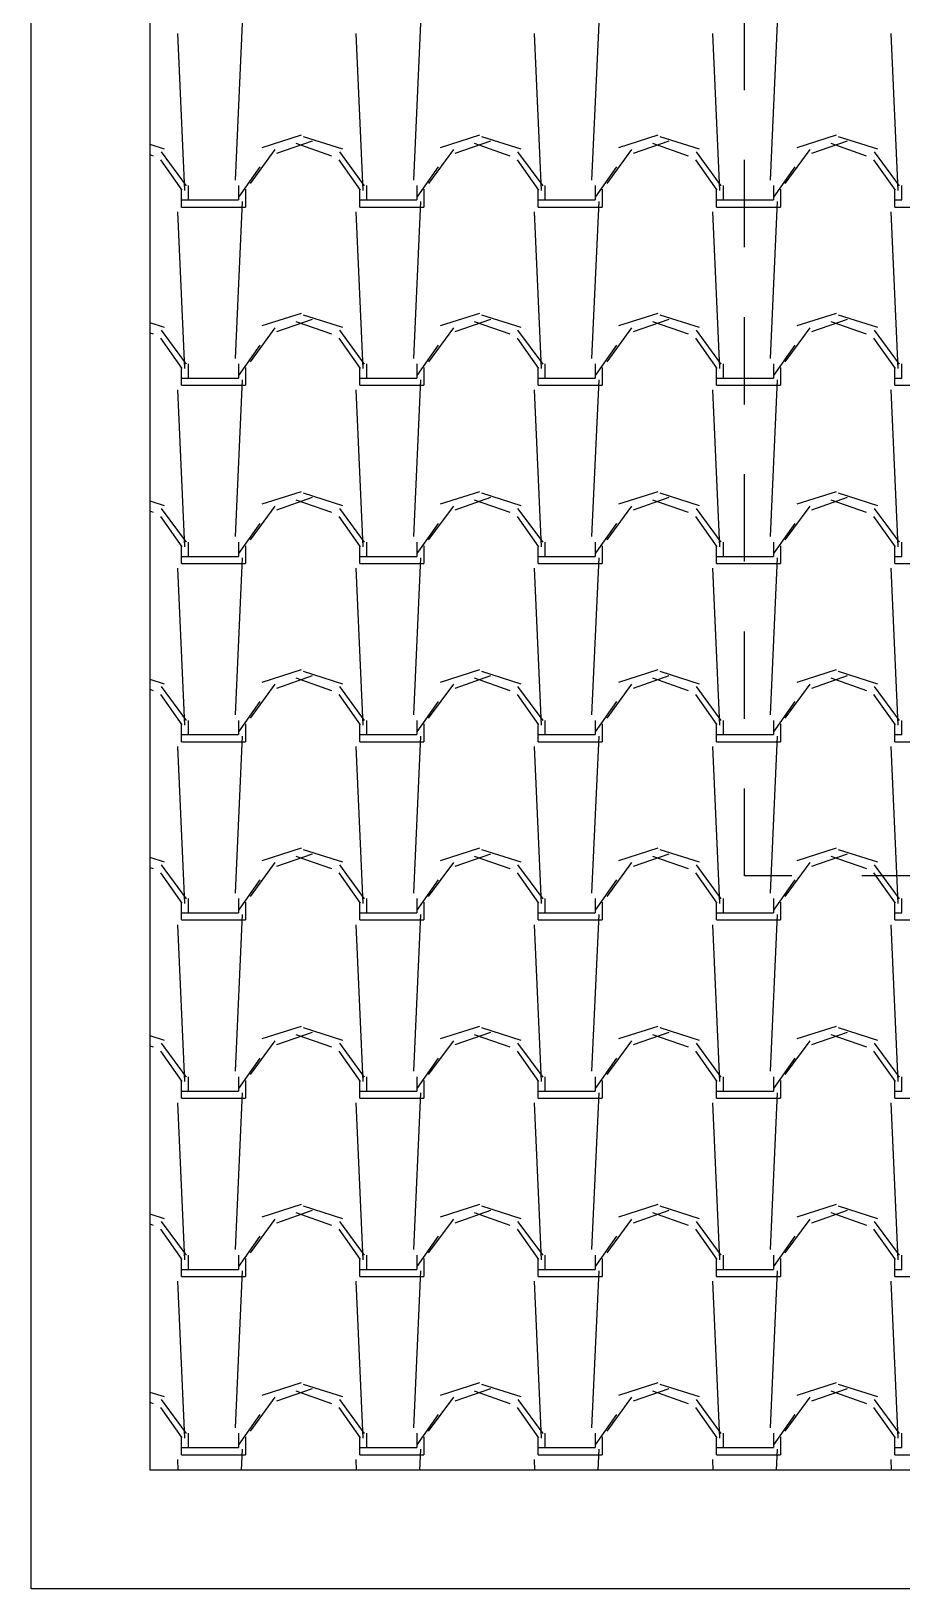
# Model space of a CAD drawing. Header units: millimetres. Extents: x 3923 to 4007, y 744 to 863.
# Drawn here: x 3934.799 to 3936.045, y 828.706 to 830.935 of the extents above; entities that cross this region are included whole.
import ezdxf

# ---------------------------------------------------------------- set-up
doc = ezdxf.new("R2010")
doc.units = ezdxf.units.MM
doc.linetypes.add('HIDDEN2', pattern=[0.1875, 0.125, -0.0625])
doc.layers.add('-HIDRO', color=8, linetype='Continuous')

msp = doc.modelspace()

# ---------------------------------------------------------------- linework, layer by layer
at = {"layer": '-HIDRO', "linetype": 'HIDDEN2'}
for p, q in [((3935.82, 829.7262), (3935.82, 835.9349)), ((3940.838, 829.7262), (3935.82, 829.7262))]:
    msp.add_line(p, q, dxfattribs=at)
at = {"layer": '-HIDRO'}
for p, q in [((3934.9695, 828.8757), (3934.9695, 835.0844)), ((3934.7994, 828.7056), (3934.7994, 834.9143)), ((3940.838, 828.8757), (3934.9695, 828.8757)), ((3940.838, 828.7056), (3934.7994, 828.7056))]:
    msp.add_line(p, q, dxfattribs=at)
at = {"layer": '-HIDRO', "linetype": 'Continuous'}
for p, q in [((3935.0194, 830.7075), (3935.0091, 830.9321)), ((3935.0916, 830.7223), (3935.1018, 830.9468)), ((3935.2745, 830.7075), (3935.2643, 830.9321)), ((3935.3468, 830.7222), (3935.357, 830.9468)), ((3935.5297, 830.7075), (3935.5195, 830.9321)), ((3935.6019, 830.7222), (3935.6122, 830.9468)), ((3935.7848, 830.7075), (3935.7746, 830.9321)), ((3935.8571, 830.7222), (3935.8673, 830.9468)), ((3936.04, 830.7075), (3936.0298, 830.9321)), ((3934.9903, 830.7664), (3934.9695, 830.773)), ((3935.1857, 830.7865), (3935.1295, 830.7686)), ((3935.2015, 830.778), (3935.1505, 830.7601)), ((3935.2295, 830.7567), (3935.1785, 830.7746)), ((3935.2455, 830.7664), (3935.1893, 830.7842)), ((3935.4408, 830.7865), (3935.3847, 830.7686)), ((3935.4566, 830.778), (3935.4056, 830.7601)), ((3935.4846, 830.7567), (3935.4336, 830.7746)), ((3935.5006, 830.7664), (3935.4445, 830.7842)), ((3935.696, 830.7865), (3935.6398, 830.7686)), ((3935.7118, 830.778), (3935.6608, 830.7601)), ((3935.7398, 830.7567), (3935.6888, 830.7746)), ((3935.7558, 830.7664), (3935.6996, 830.7842)), ((3935.9511, 830.7865), (3935.895, 830.7686)), ((3935.9669, 830.778), (3935.9159, 830.7601)), ((3935.9949, 830.7567), (3935.9439, 830.7746)), ((3936.0109, 830.7664), (3935.9548, 830.7842)), ((3934.9743, 830.7567), (3934.9695, 830.7584)), ((3935.0154, 830.7078), (3934.9848, 830.7512)), ((3935.0215, 830.7141), (3934.9857, 830.7625)), ((3935.1483, 830.7659), (3935.1126, 830.7174)), ((3935.2706, 830.7078), (3935.24, 830.7512)), ((3935.2766, 830.7141), (3935.2409, 830.7625)), ((3935.4035, 830.7659), (3935.3678, 830.7174)), ((3935.5257, 830.7078), (3935.4951, 830.7512)), ((3935.5318, 830.7141), (3935.496, 830.7625)), ((3935.6586, 830.7659), (3935.6229, 830.7174)), ((3935.7809, 830.7078), (3935.7503, 830.7512)), ((3935.7869, 830.7141), (3935.7512, 830.7625)), ((3935.9138, 830.7659), (3935.878, 830.7174)), ((3936.036, 830.7078), (3936.0054, 830.7512)), ((3936.0421, 830.7141), (3936.0063, 830.7625)), ((3935.1268, 830.7412), (3935.0962, 830.6978)), ((3935.3819, 830.7412), (3935.3513, 830.6978)), ((3935.6371, 830.7412), (3935.6065, 830.6978)), ((3935.8922, 830.7412), (3935.8616, 830.6978)), ((3935.0144, 830.6837), (3935.0144, 830.7092)), ((3935.0246, 830.6939), (3935.0246, 830.7143)), ((3935.0961, 830.7143), (3935.0961, 830.6939)), ((3935.1063, 830.7092), (3935.1063, 830.6837)), ((3935.2696, 830.6837), (3935.2696, 830.7092)), ((3935.2798, 830.6939), (3935.2798, 830.7143)), ((3935.3512, 830.7143), (3935.3512, 830.6939)), ((3935.3614, 830.7092), (3935.3614, 830.6837)), ((3935.5247, 830.6837), (3935.5247, 830.7092)), ((3935.5349, 830.6939), (3935.5349, 830.7143)), ((3935.6064, 830.7143), (3935.6064, 830.6939)), ((3935.6166, 830.7092), (3935.6166, 830.6837)), ((3935.7799, 830.6837), (3935.7799, 830.7092)), ((3935.7901, 830.6939), (3935.7901, 830.7143)), ((3935.8615, 830.7143), (3935.8615, 830.6939)), ((3935.8717, 830.7092), (3935.8717, 830.6837)), ((3936.035, 830.6837), (3936.035, 830.7092)), ((3936.0452, 830.6939), (3936.0452, 830.7143)), ((3935.0144, 830.6939), (3935.0246, 830.6939)), ((3935.0144, 830.6837), (3935.0246, 830.6837)), ((3935.0246, 830.6939), (3935.0961, 830.6939)), ((3935.0246, 830.6837), (3935.1063, 830.6837)), ((3935.0916, 830.4671), (3935.1018, 830.6916)), ((3935.2696, 830.6939), (3935.2798, 830.6939)), ((3935.2696, 830.6837), (3935.2798, 830.6837)), ((3935.2798, 830.6939), (3935.3512, 830.6939)), ((3935.2798, 830.6837), (3935.3614, 830.6837)), ((3935.3468, 830.4671), (3935.357, 830.6916)), ((3935.5247, 830.6939), (3935.5349, 830.6939)), ((3935.5247, 830.6837), (3935.5349, 830.6837)), ((3935.5349, 830.6939), (3935.6064, 830.6939)), ((3935.5349, 830.6837), (3935.6166, 830.6837)), ((3935.6019, 830.4671), (3935.6122, 830.6916)), ((3935.7799, 830.6939), (3935.7901, 830.6939)), ((3935.7799, 830.6837), (3935.7901, 830.6837)), ((3935.7901, 830.6939), (3935.8615, 830.6939)), ((3935.7901, 830.6837), (3935.8717, 830.6837)), ((3935.8571, 830.4671), (3935.8673, 830.6916)), ((3936.035, 830.6939), (3936.0452, 830.6939)), ((3936.035, 830.6837), (3936.0452, 830.6837)), ((3936.0452, 830.6837), (3936.1269, 830.6837)), ((3935.0194, 830.4524), (3935.0091, 830.6769)), ((3935.2745, 830.4524), (3935.2643, 830.6769)), ((3935.5297, 830.4524), (3935.5195, 830.6769)), ((3935.7848, 830.4524), (3935.7746, 830.6769)), ((3936.04, 830.4524), (3936.0298, 830.6769)), ((3935.1857, 830.5314), (3935.1295, 830.5135)), ((3935.2455, 830.5112), (3935.1893, 830.5291)), ((3935.4408, 830.5314), (3935.3847, 830.5135)), ((3935.5006, 830.5112), (3935.4445, 830.5291)), ((3935.696, 830.5314), (3935.6398, 830.5135)), ((3935.7558, 830.5112), (3935.6996, 830.5291)), ((3935.9511, 830.5314), (3935.895, 830.5135)), ((3936.0109, 830.5112), (3935.9548, 830.5291)), ((3934.9903, 830.5112), (3934.9695, 830.5178)), ((3935.0215, 830.4589), (3934.9857, 830.5074)), ((3935.1483, 830.5108), (3935.1126, 830.4623)), ((3935.2015, 830.5228), (3935.1505, 830.505)), ((3935.2295, 830.5016), (3935.1785, 830.5194)), ((3935.2766, 830.4589), (3935.2409, 830.5074)), ((3935.4035, 830.5108), (3935.3678, 830.4623)), ((3935.4566, 830.5228), (3935.4056, 830.505)), ((3935.4846, 830.5016), (3935.4336, 830.5194)), ((3935.5318, 830.4589), (3935.496, 830.5074)), ((3935.6586, 830.5108), (3935.6229, 830.4623)), ((3935.7118, 830.5228), (3935.6608, 830.505)), ((3935.7398, 830.5016), (3935.6888, 830.5194)), ((3935.7869, 830.4589), (3935.7512, 830.5074)), ((3935.9138, 830.5108), (3935.878, 830.4623)), ((3935.9669, 830.5228), (3935.9159, 830.505)), ((3935.9949, 830.5016), (3935.9439, 830.5194)), ((3936.0421, 830.4589), (3936.0063, 830.5074)), ((3934.9743, 830.5016), (3934.9695, 830.5032)), ((3935.0154, 830.4527), (3934.9848, 830.4961)), ((3935.1268, 830.4861), (3935.0962, 830.4427)), ((3935.2706, 830.4527), (3935.24, 830.4961)), ((3935.3819, 830.4861), (3935.3513, 830.4427)), ((3935.5257, 830.4527), (3935.4951, 830.4961)), ((3935.6371, 830.4861), (3935.6065, 830.4427)), ((3935.7809, 830.4527), (3935.7503, 830.4961)), ((3935.8922, 830.4861), (3935.8616, 830.4427)), ((3936.036, 830.4527), (3936.0054, 830.4961)), ((3935.0246, 830.4387), (3935.0246, 830.4592)), ((3935.0961, 830.4592), (3935.0961, 830.4387)), ((3935.2798, 830.4387), (3935.2798, 830.4592)), ((3935.3512, 830.4592), (3935.3512, 830.4387)), ((3935.5349, 830.4387), (3935.5349, 830.4592)), ((3935.6064, 830.4592), (3935.6064, 830.4387)), ((3935.7901, 830.4387), (3935.7901, 830.4592)), ((3935.8615, 830.4592), (3935.8615, 830.4387)), ((3936.0452, 830.4387), (3936.0452, 830.4592)), ((3935.0144, 830.4285), (3935.0144, 830.4541)), ((3935.0144, 830.4387), (3935.0246, 830.4387)), ((3935.0246, 830.4387), (3935.0961, 830.4387)), ((3935.1063, 830.4541), (3935.1063, 830.4285)), ((3935.2696, 830.4285), (3935.2696, 830.4541)), ((3935.2696, 830.4387), (3935.2798, 830.4387)), ((3935.2798, 830.4387), (3935.3512, 830.4387)), ((3935.3614, 830.4541), (3935.3614, 830.4285)), ((3935.5247, 830.4285), (3935.5247, 830.4541)), ((3935.5247, 830.4387), (3935.5349, 830.4387)), ((3935.5349, 830.4387), (3935.6064, 830.4387)), ((3935.6166, 830.4541), (3935.6166, 830.4285)), ((3935.7799, 830.4285), (3935.7799, 830.4541)), ((3935.7799, 830.4387), (3935.7901, 830.4387)), ((3935.7901, 830.4387), (3935.8615, 830.4387)), ((3935.8717, 830.4541), (3935.8717, 830.4285)), ((3936.035, 830.4285), (3936.035, 830.4541)), ((3936.035, 830.4387), (3936.0452, 830.4387)), ((3935.0194, 830.1972), (3935.0091, 830.4218)), ((3935.0144, 830.4285), (3935.0246, 830.4285)), ((3935.0246, 830.4285), (3935.1063, 830.4285)), ((3935.0916, 830.212), (3935.1018, 830.4365)), ((3935.2745, 830.1972), (3935.2643, 830.4218)), ((3935.2696, 830.4285), (3935.2798, 830.4285)), ((3935.2798, 830.4285), (3935.3614, 830.4285)), ((3935.3468, 830.2119), (3935.357, 830.4365)), ((3935.5297, 830.1972), (3935.5195, 830.4218)), ((3935.5247, 830.4285), (3935.5349, 830.4285)), ((3935.5349, 830.4285), (3935.6166, 830.4285)), ((3935.6019, 830.2119), (3935.6122, 830.4365)), ((3935.7848, 830.1972), (3935.7746, 830.4218)), ((3935.7799, 830.4285), (3935.7901, 830.4285)), ((3935.7901, 830.4285), (3935.8717, 830.4285)), ((3935.8571, 830.2119), (3935.8673, 830.4365)), ((3936.04, 830.1972), (3936.0298, 830.4218)), ((3936.035, 830.4285), (3936.0452, 830.4285)), ((3936.0452, 830.4285), (3936.1269, 830.4285)), ((3934.9903, 830.2561), (3934.9695, 830.2627)), ((3935.1857, 830.2762), (3935.1295, 830.2583)), ((3935.2015, 830.2677), (3935.1505, 830.2498)), ((3935.2295, 830.2464), (3935.1785, 830.2643)), ((3935.2455, 830.2561), (3935.1893, 830.2739)), ((3935.4408, 830.2762), (3935.3847, 830.2583)), ((3935.4566, 830.2677), (3935.4056, 830.2498)), ((3935.4846, 830.2464), (3935.4336, 830.2643)), ((3935.5006, 830.2561), (3935.4445, 830.2739)), ((3935.696, 830.2762), (3935.6398, 830.2583)), ((3935.7118, 830.2677), (3935.6608, 830.2498)), ((3935.7398, 830.2464), (3935.6888, 830.2643)), ((3935.7558, 830.2561), (3935.6996, 830.2739)), ((3935.9511, 830.2762), (3935.895, 830.2583)), ((3935.9669, 830.2677), (3935.9159, 830.2498)), ((3935.9949, 830.2464), (3935.9439, 830.2643)), ((3936.0109, 830.2561), (3935.9548, 830.2739)), ((3934.9744, 830.2464), (3934.9695, 830.2481)), ((3935.0154, 830.1975), (3934.9848, 830.2409)), ((3935.0215, 830.2038), (3934.9857, 830.2522)), ((3935.1483, 830.2556), (3935.1126, 830.2071)), ((3935.2706, 830.1975), (3935.24, 830.2409)), ((3935.2766, 830.2038), (3935.2409, 830.2522)), ((3935.4035, 830.2556), (3935.3677, 830.2071)), ((3935.5257, 830.1975), (3935.4951, 830.2409)), ((3935.5318, 830.2038), (3935.496, 830.2522)), ((3935.6586, 830.2556), (3935.6229, 830.2071)), ((3935.7809, 830.1975), (3935.7503, 830.2409)), ((3935.7869, 830.2038), (3935.7512, 830.2522)), ((3935.9138, 830.2556), (3935.878, 830.2071)), ((3936.036, 830.1975), (3936.0054, 830.2409)), ((3936.0421, 830.2038), (3936.0063, 830.2522)), ((3935.1268, 830.2309), (3935.0962, 830.1875)), ((3935.3819, 830.2309), (3935.3513, 830.1875)), ((3935.6371, 830.2309), (3935.6065, 830.1875)), ((3935.8922, 830.2309), (3935.8616, 830.1875)), ((3935.0144, 830.1734), (3935.0144, 830.1989)), ((3935.0246, 830.1836), (3935.0246, 830.204)), ((3935.0961, 830.204), (3935.0961, 830.1836)), ((3935.1063, 830.1989), (3935.1063, 830.1734)), ((3935.2696, 830.1734), (3935.2696, 830.1989)), ((3935.2798, 830.1836), (3935.2798, 830.204)), ((3935.3512, 830.204), (3935.3512, 830.1836)), ((3935.3614, 830.1989), (3935.3614, 830.1734)), ((3935.5247, 830.1734), (3935.5247, 830.1989)), ((3935.5349, 830.1836), (3935.5349, 830.204)), ((3935.6064, 830.204), (3935.6064, 830.1836)), ((3935.6166, 830.1989), (3935.6166, 830.1734)), ((3935.7799, 830.1734), (3935.7799, 830.1989)), ((3935.7901, 830.1836), (3935.7901, 830.204)), ((3935.8615, 830.204), (3935.8615, 830.1836)), ((3935.8717, 830.1989), (3935.8717, 830.1734)), ((3936.035, 830.1734), (3936.035, 830.1989)), ((3936.0452, 830.1836), (3936.0452, 830.204)), ((3935.0144, 830.1836), (3935.0246, 830.1836)), ((3935.0144, 830.1734), (3935.0246, 830.1734)), ((3935.0246, 830.1836), (3935.0961, 830.1836)), ((3935.0246, 830.1734), (3935.1063, 830.1734)), ((3935.0916, 829.9568), (3935.1018, 830.1813)), ((3935.2696, 830.1836), (3935.2798, 830.1836)), ((3935.2696, 830.1734), (3935.2798, 830.1734)), ((3935.2798, 830.1836), (3935.3512, 830.1836)), ((3935.2798, 830.1734), (3935.3614, 830.1734)), ((3935.3468, 829.9568), (3935.357, 830.1813)), ((3935.5247, 830.1836), (3935.5349, 830.1836)), ((3935.5247, 830.1734), (3935.5349, 830.1734)), ((3935.5349, 830.1836), (3935.6064, 830.1836)), ((3935.5349, 830.1734), (3935.6166, 830.1734)), ((3935.6019, 829.9568), (3935.6122, 830.1813)), ((3935.7799, 830.1836), (3935.7901, 830.1836)), ((3935.7799, 830.1734), (3935.7901, 830.1734)), ((3935.7901, 830.1836), (3935.8615, 830.1836)), ((3935.7901, 830.1734), (3935.8717, 830.1734)), ((3935.8571, 829.9568), (3935.8673, 830.1813)), ((3936.035, 830.1836), (3936.0452, 830.1836)), ((3936.035, 830.1734), (3936.0452, 830.1734)), ((3936.0452, 830.1734), (3936.1269, 830.1734)), ((3935.0194, 829.9421), (3935.0091, 830.1666)), ((3935.2745, 829.9421), (3935.2643, 830.1666)), ((3935.5297, 829.9421), (3935.5195, 830.1666)), ((3935.7848, 829.9421), (3935.7746, 830.1666)), ((3936.04, 829.9421), (3936.0298, 830.1666)), ((3935.1857, 830.0211), (3935.1295, 830.0032)), ((3935.2455, 830.0009), (3935.1893, 830.0188)), ((3935.4408, 830.0211), (3935.3847, 830.0032)), ((3935.5006, 830.0009), (3935.4445, 830.0188)), ((3935.696, 830.0211), (3935.6398, 830.0032)), ((3935.7558, 830.0009), (3935.6996, 830.0188)), ((3935.9511, 830.0211), (3935.895, 830.0032)), ((3936.0109, 830.0009), (3935.9548, 830.0188)), ((3934.9903, 830.0009), (3934.9695, 830.0075)), ((3934.9744, 829.9913), (3934.9695, 829.9929)), ((3935.0215, 829.9486), (3934.9857, 829.9971)), ((3935.1483, 830.0005), (3935.1126, 829.952)), ((3935.2015, 830.0125), (3935.1505, 829.9947)), ((3935.2295, 829.9913), (3935.1785, 830.0091)), ((3935.2766, 829.9486), (3935.2409, 829.9971)), ((3935.4035, 830.0005), (3935.3677, 829.952)), ((3935.4566, 830.0125), (3935.4056, 829.9947)), ((3935.4847, 829.9913), (3935.4336, 830.0091)), ((3935.5318, 829.9486), (3935.496, 829.9971)), ((3935.6586, 830.0005), (3935.6229, 829.952)), ((3935.7118, 830.0125), (3935.6608, 829.9947)), ((3935.7398, 829.9913), (3935.6888, 830.0091)), ((3935.7869, 829.9486), (3935.7512, 829.9971)), ((3935.9138, 830.0005), (3935.878, 829.952)), ((3935.9669, 830.0125), (3935.9159, 829.9947)), ((3935.995, 829.9913), (3935.9439, 830.0091)), ((3936.0421, 829.9486), (3936.0063, 829.9971)), ((3935.0154, 829.9424), (3934.9848, 829.9858)), ((3935.1268, 829.9758), (3935.0962, 829.9324)), ((3935.2706, 829.9424), (3935.24, 829.9858)), ((3935.3819, 829.9758), (3935.3513, 829.9324)), ((3935.5257, 829.9424), (3935.4951, 829.9858)), ((3935.6371, 829.9758), (3935.6065, 829.9324)), ((3935.7809, 829.9424), (3935.7503, 829.9858)), ((3935.8922, 829.9758), (3935.8616, 829.9324)), ((3936.036, 829.9424), (3936.0054, 829.9858)), ((3935.0246, 829.9284), (3935.0246, 829.9489)), ((3935.0961, 829.9489), (3935.0961, 829.9284)), ((3935.2798, 829.9284), (3935.2798, 829.9489)), ((3935.3512, 829.9489), (3935.3512, 829.9284)), ((3935.5349, 829.9284), (3935.5349, 829.9489)), ((3935.6064, 829.9489), (3935.6064, 829.9284)), ((3935.7901, 829.9284), (3935.7901, 829.9489)), ((3935.8615, 829.9489), (3935.8615, 829.9284)), ((3936.0452, 829.9284), (3936.0452, 829.9489)), ((3935.0144, 829.9182), (3935.0144, 829.9438)), ((3935.0144, 829.9284), (3935.0246, 829.9284)), ((3935.0246, 829.9284), (3935.0961, 829.9284)), ((3935.0916, 829.7017), (3935.1018, 829.9262)), ((3935.1063, 829.9438), (3935.1063, 829.9182)), ((3935.2696, 829.9182), (3935.2696, 829.9438)), ((3935.2696, 829.9284), (3935.2798, 829.9284)), ((3935.2798, 829.9284), (3935.3512, 829.9284)), ((3935.3468, 829.7016), (3935.357, 829.9262)), ((3935.3614, 829.9438), (3935.3614, 829.9182)), ((3935.5247, 829.9182), (3935.5247, 829.9438)), ((3935.5247, 829.9284), (3935.5349, 829.9284)), ((3935.5349, 829.9284), (3935.6064, 829.9284)), ((3935.6019, 829.7016), (3935.6122, 829.9262)), ((3935.6166, 829.9438), (3935.6166, 829.9182)), ((3935.7799, 829.9182), (3935.7799, 829.9438)), ((3935.7799, 829.9284), (3935.7901, 829.9284)), ((3935.7901, 829.9284), (3935.8615, 829.9284)), ((3935.8571, 829.7016), (3935.8673, 829.9262)), ((3935.8717, 829.9438), (3935.8717, 829.9182)), ((3936.035, 829.9182), (3936.035, 829.9438)), ((3936.035, 829.9284), (3936.0452, 829.9284)), ((3935.0194, 829.6869), (3935.0091, 829.9115)), ((3935.0144, 829.9182), (3935.0246, 829.9182)), ((3935.0246, 829.9182), (3935.1063, 829.9182)), ((3935.2745, 829.6869), (3935.2643, 829.9115)), ((3935.2696, 829.9182), (3935.2798, 829.9182)), ((3935.2798, 829.9182), (3935.3614, 829.9182)), ((3935.5297, 829.6869), (3935.5195, 829.9115)), ((3935.5247, 829.9182), (3935.5349, 829.9182)), ((3935.5349, 829.9182), (3935.6166, 829.9182)), ((3935.7848, 829.6869), (3935.7746, 829.9115)), ((3935.7799, 829.9182), (3935.7901, 829.9182)), ((3935.7901, 829.9182), (3935.8717, 829.9182)), ((3936.04, 829.6869), (3936.0298, 829.9115)), ((3936.035, 829.9182), (3936.0452, 829.9182)), ((3936.0452, 829.9182), (3936.1269, 829.9182)), ((3934.9903, 829.7458), (3934.9695, 829.7524)), ((3935.1857, 829.7659), (3935.1295, 829.748)), ((3935.2015, 829.7574), (3935.1505, 829.7395)), ((3935.2295, 829.7361), (3935.1785, 829.754)), ((3935.2455, 829.7458), (3935.1893, 829.7636)), ((3935.4408, 829.7659), (3935.3847, 829.748)), ((3935.4566, 829.7574), (3935.4056, 829.7395)), ((3935.4847, 829.7361), (3935.4336, 829.754)), ((3935.5006, 829.7458), (3935.4445, 829.7636)), ((3935.696, 829.7659), (3935.6398, 829.748)), ((3935.7118, 829.7574), (3935.6607, 829.7395)), ((3935.7398, 829.7361), (3935.6888, 829.754)), ((3935.7558, 829.7458), (3935.6996, 829.7636)), ((3935.9511, 829.7659), (3935.895, 829.748)), ((3935.9669, 829.7574), (3935.9159, 829.7395)), ((3935.995, 829.7361), (3935.9439, 829.754)), ((3936.0109, 829.7458), (3935.9548, 829.7636)), ((3934.9744, 829.7361), (3934.9695, 829.7378)), ((3935.0154, 829.6872), (3934.9848, 829.7306)), ((3935.0215, 829.6935), (3934.9858, 829.7419)), ((3935.1483, 829.7453), (3935.1126, 829.6968)), ((3935.2706, 829.6872), (3935.24, 829.7306)), ((3935.2766, 829.6935), (3935.2409, 829.7419)), ((3935.4035, 829.7453), (3935.3677, 829.6968)), ((3935.5257, 829.6872), (3935.4951, 829.7306)), ((3935.5318, 829.6935), (3935.496, 829.7419)), ((3935.6586, 829.7453), (3935.6229, 829.6968)), ((3935.7809, 829.6872), (3935.7503, 829.7306)), ((3935.7869, 829.6935), (3935.7512, 829.7419)), ((3935.9138, 829.7453), (3935.878, 829.6968)), ((3936.036, 829.6872), (3936.0054, 829.7306)), ((3936.0421, 829.6935), (3936.0063, 829.7419)), ((3935.1268, 829.7206), (3935.0962, 829.6772)), ((3935.3819, 829.7206), (3935.3513, 829.6772)), ((3935.6371, 829.7206), (3935.6065, 829.6772)), ((3935.8922, 829.7206), (3935.8616, 829.6773)), ((3935.0144, 829.6631), (3935.0144, 829.6886)), ((3935.0246, 829.6733), (3935.0246, 829.6937)), ((3935.0961, 829.6937), (3935.0961, 829.6733)), ((3935.1063, 829.6886), (3935.1063, 829.6631)), ((3935.2696, 829.6631), (3935.2696, 829.6886)), ((3935.2798, 829.6733), (3935.2798, 829.6937)), ((3935.3512, 829.6937), (3935.3512, 829.6733)), ((3935.3614, 829.6886), (3935.3614, 829.6631)), ((3935.5247, 829.6631), (3935.5247, 829.6886)), ((3935.5349, 829.6733), (3935.5349, 829.6937)), ((3935.6064, 829.6937), (3935.6064, 829.6733)), ((3935.6166, 829.6886), (3935.6166, 829.6631)), ((3935.7799, 829.6631), (3935.7799, 829.6886)), ((3935.7901, 829.6733), (3935.7901, 829.6937)), ((3935.8615, 829.6937), (3935.8615, 829.6733)), ((3935.8717, 829.6886), (3935.8717, 829.6631)), ((3936.035, 829.6631), (3936.035, 829.6886)), ((3936.0452, 829.6733), (3936.0452, 829.6937)), ((3935.0194, 829.4318), (3935.0091, 829.6563)), ((3935.0144, 829.6733), (3935.0246, 829.6733)), ((3935.0144, 829.6631), (3935.0246, 829.6631)), ((3935.0246, 829.6733), (3935.0961, 829.6733)), ((3935.0246, 829.6631), (3935.1063, 829.6631)), ((3935.0916, 829.4465), (3935.1018, 829.671)), ((3935.2745, 829.4318), (3935.2643, 829.6563)), ((3935.2696, 829.6733), (3935.2798, 829.6733)), ((3935.2696, 829.6631), (3935.2798, 829.6631)), ((3935.2798, 829.6733), (3935.3512, 829.6733)), ((3935.2798, 829.6631), (3935.3614, 829.6631)), ((3935.3468, 829.4465), (3935.357, 829.671)), ((3935.5297, 829.4318), (3935.5195, 829.6563)), ((3935.5247, 829.6733), (3935.5349, 829.6733)), ((3935.5247, 829.6631), (3935.5349, 829.6631)), ((3935.5349, 829.6733), (3935.6064, 829.6733)), ((3935.5349, 829.6631), (3935.6166, 829.6631)), ((3935.6019, 829.4465), (3935.6122, 829.671)), ((3935.7848, 829.4318), (3935.7746, 829.6563)), ((3935.7799, 829.6733), (3935.7901, 829.6733)), ((3935.7799, 829.6631), (3935.7901, 829.6631)), ((3935.7901, 829.6733), (3935.8615, 829.6733)), ((3935.7901, 829.6631), (3935.8717, 829.6631)), ((3935.8571, 829.4465), (3935.8673, 829.671)), ((3936.04, 829.4318), (3936.0298, 829.6563)), ((3936.035, 829.6733), (3936.0452, 829.6733)), ((3936.035, 829.6631), (3936.0452, 829.6631)), ((3936.0452, 829.6631), (3936.1269, 829.6631)), ((3935.1857, 829.5108), (3935.1295, 829.4929)), ((3935.2015, 829.5022), (3935.1504, 829.4844)), ((3935.2455, 829.4906), (3935.1893, 829.5085)), ((3935.4408, 829.5108), (3935.3847, 829.4929)), ((3935.4566, 829.5022), (3935.4056, 829.4844)), ((3935.5006, 829.4906), (3935.4445, 829.5085)), ((3935.696, 829.5108), (3935.6398, 829.4929)), ((3935.7118, 829.5022), (3935.6607, 829.4844)), ((3935.7558, 829.4906), (3935.6996, 829.5085)), ((3935.9511, 829.5108), (3935.895, 829.4929)), ((3935.9669, 829.5022), (3935.9159, 829.4844)), ((3936.0109, 829.4906), (3935.9548, 829.5085)), ((3934.9903, 829.4906), (3934.9695, 829.4972)), ((3934.9744, 829.481), (3934.9695, 829.4826)), ((3935.0215, 829.4383), (3934.9858, 829.4868)), ((3935.1483, 829.4902), (3935.1126, 829.4417)), ((3935.2295, 829.481), (3935.1785, 829.4988)), ((3935.2766, 829.4383), (3935.2409, 829.4868)), ((3935.4035, 829.4902), (3935.3677, 829.4417)), ((3935.4847, 829.481), (3935.4336, 829.4988)), ((3935.5318, 829.4383), (3935.496, 829.4868)), ((3935.6586, 829.4902), (3935.6229, 829.4417)), ((3935.7398, 829.481), (3935.6888, 829.4988)), ((3935.7869, 829.4383), (3935.7512, 829.4868)), ((3935.9138, 829.4902), (3935.878, 829.4417)), ((3935.995, 829.481), (3935.9439, 829.4988)), ((3936.0421, 829.4383), (3936.0063, 829.4868)), ((3935.0154, 829.4321), (3934.9848, 829.4755)), ((3935.1268, 829.4655), (3935.0962, 829.4221)), ((3935.2706, 829.4321), (3935.24, 829.4755)), ((3935.3819, 829.4655), (3935.3513, 829.4221)), ((3935.5257, 829.4321), (3935.4951, 829.4755)), ((3935.6371, 829.4655), (3935.6065, 829.4221)), ((3935.7809, 829.4321), (3935.7503, 829.4755)), ((3935.8922, 829.4655), (3935.8616, 829.4221)), ((3936.036, 829.4321), (3936.0054, 829.4755)), ((3935.0144, 829.4079), (3935.0144, 829.4335)), ((3935.0246, 829.4181), (3935.0246, 829.4386)), ((3935.0961, 829.4386), (3935.0961, 829.4181)), ((3935.1063, 829.4335), (3935.1063, 829.4079)), ((3935.2696, 829.4079), (3935.2696, 829.4335)), ((3935.2798, 829.4181), (3935.2798, 829.4386)), ((3935.3512, 829.4386), (3935.3512, 829.4181)), ((3935.3614, 829.4335), (3935.3614, 829.4079)), ((3935.5247, 829.4079), (3935.5247, 829.4335)), ((3935.5349, 829.4181), (3935.5349, 829.4386)), ((3935.6064, 829.4386), (3935.6064, 829.4181)), ((3935.6166, 829.4335), (3935.6166, 829.4079)), ((3935.7799, 829.4079), (3935.7799, 829.4335)), ((3935.7901, 829.4181), (3935.7901, 829.4386)), ((3935.8615, 829.4386), (3935.8615, 829.4181)), ((3935.8717, 829.4335), (3935.8717, 829.4079)), ((3936.035, 829.4079), (3936.035, 829.4335)), ((3936.0452, 829.4181), (3936.0452, 829.4386)), ((3935.0144, 829.4181), (3935.0246, 829.4181)), ((3935.0246, 829.4181), (3935.0961, 829.4181)), ((3935.0916, 829.1914), (3935.1018, 829.4159)), ((3935.2696, 829.4181), (3935.2798, 829.4181)), ((3935.2798, 829.4181), (3935.3512, 829.4181)), ((3935.3468, 829.1913), (3935.357, 829.4159)), ((3935.5247, 829.4181), (3935.5349, 829.4181)), ((3935.5349, 829.4181), (3935.6064, 829.4181)), ((3935.6019, 829.1913), (3935.6122, 829.4159)), ((3935.7799, 829.4181), (3935.7901, 829.4181)), ((3935.7901, 829.4181), (3935.8615, 829.4181)), ((3935.8571, 829.1913), (3935.8673, 829.4159)), ((3936.035, 829.4181), (3936.0452, 829.4181)), ((3935.0194, 829.1766), (3935.0091, 829.4012)), ((3935.0144, 829.4079), (3935.0246, 829.4079)), ((3935.0246, 829.4079), (3935.1063, 829.4079)), ((3935.2745, 829.1766), (3935.2643, 829.4012)), ((3935.2696, 829.4079), (3935.2798, 829.4079)), ((3935.2798, 829.4079), (3935.3614, 829.4079)), ((3935.5297, 829.1766), (3935.5195, 829.4012)), ((3935.5247, 829.4079), (3935.5349, 829.4079)), ((3935.5349, 829.4079), (3935.6166, 829.4079)), ((3935.7848, 829.1766), (3935.7746, 829.4012)), ((3935.7799, 829.4079), (3935.7901, 829.4079)), ((3935.7901, 829.4079), (3935.8717, 829.4079)), ((3936.04, 829.1766), (3936.0298, 829.4012)), ((3936.035, 829.4079), (3936.0452, 829.4079)), ((3936.0452, 829.4079), (3936.1269, 829.4079)), ((3935.1857, 829.2556), (3935.1295, 829.2377)), ((3935.4408, 829.2556), (3935.3847, 829.2377)), ((3935.696, 829.2556), (3935.6398, 829.2377)), ((3935.9511, 829.2556), (3935.895, 829.2377)), ((3934.9903, 829.2355), (3934.9695, 829.2421)), ((3935.1483, 829.235), (3935.1126, 829.1865)), ((3935.2015, 829.2471), (3935.1504, 829.2292)), ((3935.2295, 829.2258), (3935.1785, 829.2437)), ((3935.2455, 829.2355), (3935.1893, 829.2533)), ((3935.4035, 829.235), (3935.3677, 829.1865)), ((3935.4566, 829.2471), (3935.4056, 829.2292)), ((3935.4847, 829.2258), (3935.4336, 829.2437)), ((3935.5006, 829.2355), (3935.4445, 829.2533)), ((3935.6586, 829.235), (3935.6229, 829.1865)), ((3935.7118, 829.2471), (3935.6607, 829.2292)), ((3935.7398, 829.2258), (3935.6888, 829.2437)), ((3935.7558, 829.2355), (3935.6996, 829.2533)), ((3935.9138, 829.235), (3935.878, 829.1865)), ((3935.9669, 829.2471), (3935.9159, 829.2292)), ((3935.995, 829.2258), (3935.9439, 829.2437)), ((3936.0109, 829.2355), (3935.9548, 829.2533)), ((3934.9744, 829.2258), (3934.9695, 829.2275)), ((3935.0154, 829.1769), (3934.9848, 829.2203)), ((3935.0215, 829.1832), (3934.9858, 829.2316)), ((3935.1268, 829.2103), (3935.0962, 829.1669)), ((3935.2706, 829.1769), (3935.24, 829.2203)), ((3935.2766, 829.1832), (3935.2409, 829.2316)), ((3935.3819, 829.2103), (3935.3513, 829.167)), ((3935.5257, 829.1769), (3935.4951, 829.2203)), ((3935.5318, 829.1832), (3935.496, 829.2316)), ((3935.6371, 829.2103), (3935.6065, 829.167)), ((3935.7809, 829.1769), (3935.7503, 829.2203)), ((3935.7869, 829.1832), (3935.7512, 829.2316)), ((3935.8922, 829.2103), (3935.8616, 829.167)), ((3936.036, 829.1769), (3936.0054, 829.2203)), ((3936.0421, 829.1832), (3936.0063, 829.2316)), ((3935.0144, 829.1528), (3935.0144, 829.1783)), ((3935.0246, 829.163), (3935.0246, 829.1834)), ((3935.0961, 829.1834), (3935.0961, 829.163)), ((3935.1063, 829.1783), (3935.1063, 829.1528)), ((3935.2696, 829.1528), (3935.2696, 829.1783)), ((3935.2798, 829.163), (3935.2798, 829.1834)), ((3935.3512, 829.1834), (3935.3512, 829.163)), ((3935.3614, 829.1783), (3935.3614, 829.1528)), ((3935.5247, 829.1528), (3935.5247, 829.1783)), ((3935.5349, 829.163), (3935.5349, 829.1834)), ((3935.6064, 829.1834), (3935.6064, 829.163)), ((3935.6166, 829.1783), (3935.6166, 829.1528)), ((3935.7799, 829.1528), (3935.7799, 829.1783)), ((3935.7901, 829.163), (3935.7901, 829.1834)), ((3935.8615, 829.1834), (3935.8615, 829.163)), ((3935.8717, 829.1783), (3935.8717, 829.1528)), ((3936.035, 829.1528), (3936.035, 829.1783)), ((3936.0452, 829.163), (3936.0452, 829.1834)), ((3935.0194, 828.9215), (3935.0091, 829.146)), ((3935.0144, 829.163), (3935.0246, 829.163)), ((3935.0144, 829.1528), (3935.0246, 829.1528)), ((3935.0246, 829.163), (3935.0961, 829.163)), ((3935.0246, 829.1528), (3935.1063, 829.1528)), ((3935.0916, 828.9362), (3935.1018, 829.1607)), ((3935.2745, 828.9215), (3935.2643, 829.146)), ((3935.2696, 829.163), (3935.2798, 829.163)), ((3935.2696, 829.1528), (3935.2798, 829.1528)), ((3935.2798, 829.163), (3935.3512, 829.163)), ((3935.2798, 829.1528), (3935.3614, 829.1528)), ((3935.3468, 828.9362), (3935.357, 829.1607)), ((3935.5297, 828.9215), (3935.5195, 829.146)), ((3935.5247, 829.163), (3935.5349, 829.163)), ((3935.5247, 829.1528), (3935.5349, 829.1528)), ((3935.5349, 829.163), (3935.6064, 829.163)), ((3935.5349, 829.1528), (3935.6166, 829.1528)), ((3935.6019, 828.9362), (3935.6122, 829.1607)), ((3935.7848, 828.9215), (3935.7746, 829.146)), ((3935.7799, 829.163), (3935.7901, 829.163)), ((3935.7799, 829.1528), (3935.7901, 829.1528)), ((3935.7901, 829.163), (3935.8615, 829.163)), ((3935.7901, 829.1528), (3935.8717, 829.1528)), ((3935.8571, 828.9362), (3935.8673, 829.1607)), ((3936.04, 828.9215), (3936.0298, 829.146)), ((3936.035, 829.163), (3936.0452, 829.163)), ((3936.035, 829.1528), (3936.0452, 829.1528)), ((3936.0452, 829.1528), (3936.1269, 829.1528)), ((3935.1857, 829.0004), (3935.1295, 828.9826)), ((3935.2015, 828.9919), (3935.1504, 828.9741)), ((3935.2295, 828.9707), (3935.1785, 828.9885)), ((3935.2455, 828.9803), (3935.1893, 828.9982)), ((3935.4408, 829.0004), (3935.3847, 828.9826)), ((3935.4566, 828.9919), (3935.4056, 828.9741)), ((3935.4847, 828.9707), (3935.4336, 828.9885)), ((3935.5006, 828.9803), (3935.4445, 828.9982)), ((3935.696, 829.0004), (3935.6398, 828.9826)), ((3935.7118, 828.9919), (3935.6607, 828.9741)), ((3935.7398, 828.9707), (3935.6888, 828.9885)), ((3935.7558, 828.9803), (3935.6996, 828.9982)), ((3935.9511, 829.0004), (3935.895, 828.9826)), ((3935.9669, 828.9919), (3935.9159, 828.9741)), ((3935.995, 828.9707), (3935.9439, 828.9885)), ((3936.0109, 828.9803), (3935.9548, 828.9982)), ((3934.9903, 828.9803), (3934.9695, 828.9869)), ((3934.9744, 828.9707), (3934.9695, 828.9723)), ((3935.0154, 828.9218), (3934.9848, 828.9652)), ((3935.0215, 828.928), (3934.9858, 828.9765)), ((3935.1483, 828.9799), (3935.1126, 828.9314)), ((3935.2706, 828.9218), (3935.24, 828.9652)), ((3935.2766, 828.928), (3935.2409, 828.9765)), ((3935.4035, 828.9799), (3935.3677, 828.9314)), ((3935.5257, 828.9218), (3935.4951, 828.9652)), ((3935.5318, 828.928), (3935.4961, 828.9765)), ((3935.6586, 828.9799), (3935.6229, 828.9314)), ((3935.7809, 828.9218), (3935.7503, 828.9652)), ((3935.7869, 828.928), (3935.7512, 828.9765)), ((3935.9138, 828.9799), (3935.878, 828.9314)), ((3936.036, 828.9218), (3936.0054, 828.9652)), ((3936.0421, 828.928), (3936.0063, 828.9765)), ((3935.1268, 828.9552), (3935.0962, 828.9118)), ((3935.3819, 828.9552), (3935.3513, 828.9118)), ((3935.6371, 828.9552), (3935.6065, 828.9118)), ((3935.8922, 828.9552), (3935.8616, 828.9118)), ((3935.0144, 828.8976), (3935.0144, 828.9232)), ((3935.0246, 828.9078), (3935.0246, 828.9283)), ((3935.0961, 828.9283), (3935.0961, 828.9078)), ((3935.1063, 828.9232), (3935.1063, 828.8976)), ((3935.2696, 828.8976), (3935.2696, 828.9232)), ((3935.2798, 828.9078), (3935.2798, 828.9283)), ((3935.3512, 828.9283), (3935.3512, 828.9078)), ((3935.3614, 828.9232), (3935.3614, 828.8976)), ((3935.5247, 828.8976), (3935.5247, 828.9232)), ((3935.5349, 828.9078), (3935.5349, 828.9283)), ((3935.6064, 828.9283), (3935.6064, 828.9078)), ((3935.6166, 828.9232), (3935.6166, 828.8976)), ((3935.7799, 828.8976), (3935.7799, 828.9232)), ((3935.7901, 828.9078), (3935.7901, 828.9283)), ((3935.8615, 828.9283), (3935.8615, 828.9078)), ((3935.8717, 828.9232), (3935.8717, 828.8976)), ((3936.035, 828.8976), (3936.035, 828.9232)), ((3936.0452, 828.9078), (3936.0452, 828.9283)), ((3935.0144, 828.9078), (3935.0246, 828.9078)), ((3935.0246, 828.9078), (3935.0961, 828.9078)), ((3935.1005, 828.8757), (3935.1018, 828.9056)), ((3935.2696, 828.9078), (3935.2798, 828.9078)), ((3935.2798, 828.9078), (3935.3512, 828.9078)), ((3935.3556, 828.8757), (3935.357, 828.9056)), ((3935.5247, 828.9078), (3935.5349, 828.9078)), ((3935.5349, 828.9078), (3935.6064, 828.9078)), ((3935.6108, 828.8757), (3935.6122, 828.9056)), ((3935.7799, 828.9078), (3935.7901, 828.9078)), ((3935.7901, 828.9078), (3935.8615, 828.9078)), ((3935.8659, 828.8757), (3935.8673, 828.9056)), ((3936.035, 828.9078), (3936.0452, 828.9078)), ((3935.0098, 828.8757), (3935.0091, 828.8909)), ((3935.0144, 828.8976), (3935.0246, 828.8976)), ((3935.0246, 828.8976), (3935.1063, 828.8976)), ((3935.265, 828.8757), (3935.2643, 828.8909)), ((3935.2696, 828.8976), (3935.2798, 828.8976)), ((3935.2798, 828.8976), (3935.3614, 828.8976)), ((3935.5201, 828.8757), (3935.5195, 828.8909)), ((3935.5247, 828.8976), (3935.5349, 828.8976)), ((3935.5349, 828.8976), (3935.6166, 828.8976)), ((3935.7753, 828.8757), (3935.7746, 828.8909)), ((3935.7799, 828.8976), (3935.7901, 828.8976)), ((3935.7901, 828.8976), (3935.8717, 828.8976)), ((3936.0304, 828.8757), (3936.0298, 828.8909)), ((3936.035, 828.8976), (3936.0452, 828.8976)), ((3936.0452, 828.8976), (3936.1269, 828.8976))]:
    msp.add_line(p, q, dxfattribs=at)

doc.saveas('drawing.dxf')
